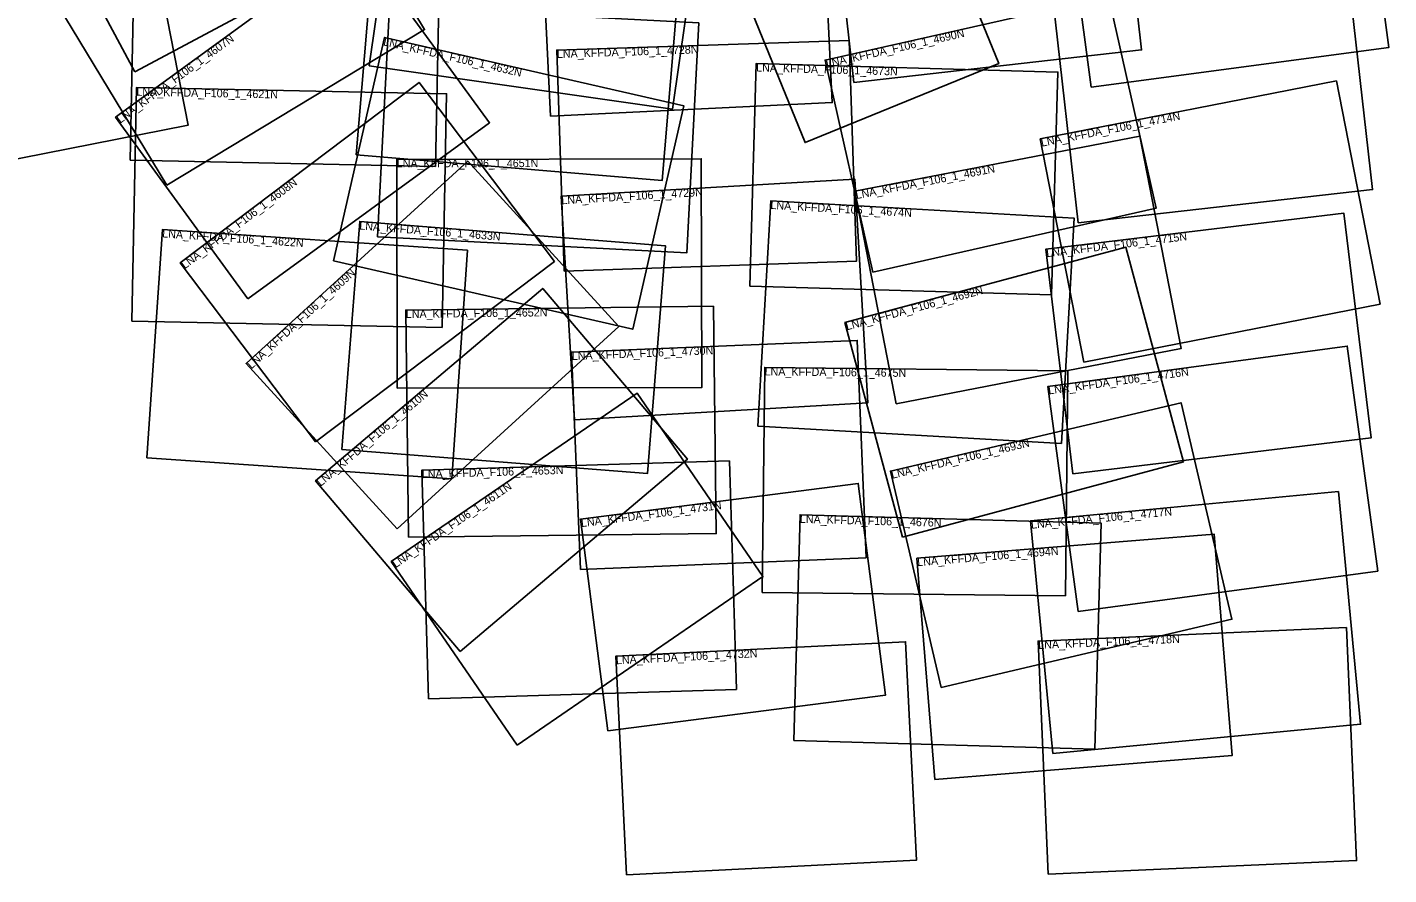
# Model space of a CAD drawing. Extents: x 436052 to 449764, y 296712 to 318265.
# Drawn here: x 441232 to 449737, y 296712 to 302007 of the extents above; entities that cross this region are included whole.
import ezdxf

# ---------------------------------------------------------------- set-up
doc = ezdxf.new("R2010")
doc.units = 0
doc.layers.add('Default', color=7, linetype='Continuous')

msp = doc.modelspace()

# ---------------------------------------------------------------- linework, layer by layer
at = {"layer": 'Default'}
for points in [[(441902.9, 301728), (441237.3, 302974.1), (442898.2, 303861.2), (443563.8, 302615.1)], [(445433.1, 302899.9), (446643.5, 303392.8), (447300.6, 301779.5), (446090.2, 301286.5)], [(447878.5, 301631.7), (447691, 303038), (449549.1, 303285.7), (449736.5, 301879.4)], [(442103, 301020.4), (441375.7, 302226.1), (442986.2, 303197.6), (443713.5, 301992)], [(446396, 301661.8), (446244.3, 303000.7), (448041.1, 303204.3), (448192.9, 301865.5)], [(443368.1, 301765.7), (443571.2, 303185.9), (445466.1, 302914.9), (445263, 301494.7)], [(444500.4, 301450.8), (444435.6, 302789.5), (446195.6, 302874.6), (446260.4, 301536)], [(440303.6, 301014.8), (440021.1, 302449.9), (441954.9, 302830.4), (442237.3, 301395.3)], [(441874.5, 301176.7), (441904, 302604.5), (443811.4, 302565.1), (443781.9, 301137.3)], [(443287.4, 301209.8), (443407.6, 302646.1), (445318.6, 302486.1), (445198.3, 301049.8)], [(442610.3, 300309.6), (441783.6, 301444.3), (443293.5, 302544.3), (444120.2, 301409.6)], [(447796.9, 300784), (447639.9, 302167.9), (449478.6, 302376.6), (449635.7, 300992.7)], [(446514.4, 300477.4), (446215.8, 301801.7), (447985.8, 302200.7), (448284.3, 300876.5)], [(443419.4, 300698.2), (443494.7, 302134.6), (445426.3, 302033.3), (445350.9, 300596.9)], [(443144.7, 300547.4), (443463.9, 301943.2), (445333.2, 301515.6), (445013.9, 300119.9)], [(444585.3, 300483.4), (444539.3, 301864), (446365.1, 301924.8), (446411.1, 300544.3)], [(445745.8, 300388.4), (445786, 301780.7), (447670.2, 301726.3), (447630, 300334)], [(447832.2, 299915.2), (447559.6, 301309.4), (449409.5, 301671.1), (449682.1, 300276.9)], [(441885.4, 300169.9), (441914.2, 301629.4), (443851.7, 301591.2), (443823, 300131.8)], [(443031.5, 299415.7), (442186.7, 300534.1), (443679.5, 301661.9), (444524.4, 300543.5)], [(446658.8, 299654.6), (446402, 300982), (448182.4, 301326.3), (448439.1, 299998.9)], [(443542.7, 298873.4), (442599.3, 299905.9), (443983.4, 301170.6), (444926.8, 300138.1)], [(443542.7, 299752), (443539.8, 301181.2), (445442.2, 301185), (445445.1, 299755.8)], [(444649.2, 299553), (444566.9, 300950.4), (446400.9, 301058.5), (446483.3, 299661.1)], [(445796, 299514.7), (445876.1, 300921.8), (447772.1, 300813.9), (447692, 299406.7)], [(447764, 299215.8), (447594.3, 300619.8), (449456.6, 300844.9), (449626.3, 299440.9)], [(441979.4, 299315.7), (442077.3, 300744), (443981.3, 300613.6), (443883.5, 299185.2)], [(443196, 299369.4), (443308.8, 300793.2), (445218.6, 300642), (445105.8, 299218.2)], [(446698.3, 298820.5), (446339.1, 300161.3), (448095.1, 300631.8), (448454.3, 299291)], [(443936.5, 298106), (443032.9, 299173.4), (444452.1, 300374.9), (445355.8, 299307.4)], [(443613.6, 298820.2), (443596.2, 300239.9), (445518.4, 300263.4), (445535.8, 298843.7)], [(444687.9, 298619.3), (444632.1, 299977.2), (446415.9, 300050.4), (446471.7, 298692.5)], [(447796.4, 298356.2), (447606.4, 299762), (449477.5, 300014.9), (449667.5, 298609)], [(445822.8, 298475), (445838.1, 299881.7), (447731.9, 299861.1), (447716.6, 298454.4)], [(444291.1, 297521.4), (443505.2, 298668.1), (445041.6, 299721.1), (445827.5, 298574.4)], [(446940.6, 297881.8), (446623.4, 299234.1), (448439.5, 299660.2), (448756.8, 298307.9)], [(443739, 297811.3), (443695.9, 299239.2), (445618.3, 299297.3), (445661.5, 297869.4)], [(444858.5, 297610.6), (444687.7, 298933.2), (446422.2, 299157.1), (446593, 297834.6)], [(447637.4, 297468.8), (447499.3, 298923.1), (449422.5, 299105.7), (449560.6, 297651.5)], [(446019.4, 297550), (446058.9, 298960.5), (447940.7, 298907.8), (447901.2, 297497.2)], [(446900.9, 297306.6), (446789.3, 298689.6), (448646.6, 298839.5), (448758.3, 297456.6)], [(447609.6, 296715.6), (447545.8, 298171.9), (449471.7, 298256.4), (449535.6, 296800.1)], [(444975.9, 296711.6), (444907.7, 298076.5), (446718.1, 298167), (446786.4, 296802.1)]]:
    msp.add_lwpolyline(points, close=True, dxfattribs=at)

# ---------------------------------------------------------------- texts
for s, rotation, p in [('LNA_KFFDA_F106_1_4607N', 36.07524, (441813.1, 301403.9)), ('LNA_KFFDA_F106_1_4632N', 347.11659, (443452.8, 301894.4)), ('LNA_KFFDA_F106_1_4690N', 12.70581, (446226.8, 301752.9)), ('LNA_KFFDA_F106_1_4728N', 1.90802, (444540.9, 301814.1)), ('LNA_KFFDA_F106_1_4673N', 358.34664, (445784.5, 301730.7)), ('LNA_KFFDA_F106_1_4621N', 358.87155, (441913.2, 301579.4)), ('LNA_KFFDA_F106_1_4714N', 11.0633, (447569.2, 301260.3)), ('LNA_KFFDA_F106_1_4651N', 0.11536, (443539.9, 301131.2)), ('LNA_KFFDA_F106_1_4691N', 10.94492, (446411.5, 300933)), ('LNA_KFFDA_F106_1_4608N', 37.06901, (442216.8, 300494.2)), ('LNA_KFFDA_F106_1_4729N', 3.37388, (444569.8, 300900.5)), ('LNA_KFFDA_F106_1_4674N', 356.74103, (445873.3, 300871.9)), ('LNA_KFFDA_F106_1_4622N', 356.08018, (442073.9, 300694.1)), ('LNA_KFFDA_F106_1_4633N', 355.47307, (443304.8, 300743.4)), ('LNA_KFFDA_F106_1_4715N', 6.89191, (447600.3, 300570.1)), ('LNA_KFFDA_F106_1_4609N', 42.41934, (442633, 299868.9)), ('LNA_KFFDA_F106_1_4692N', 14.99859, (446352.1, 300113)), ('LNA_KFFDA_F106_1_4652N', 0.70223, (443596.8, 300189.9)), ('LNA_KFFDA_F106_1_4730N', 2.35124, (444634.2, 299927.2)), ('LNA_KFFDA_F106_1_4675N', 359.37727, (445837.6, 299831.7)), ('LNA_KFFDA_F106_1_4716N', 7.69655, (447613.1, 299712.5)), ('LNA_KFFDA_F106_1_4610N', 40.24929, (443065.2, 299135.3)), ('LNA_KFFDA_F106_1_4693N', 13.20457, (446634.8, 299185.4)), ('LNA_KFFDA_F106_1_4653N', 1.73187, (443697.4, 299189.2)), ('LNA_KFFDA_F106_1_4611N', 34.42561, (443533.5, 298626.8)), ('LNA_KFFDA_F106_1_4731N', 7.35603, (444694.1, 298883.6)), ('LNA_KFFDA_F106_1_4676N', 358.39521, (446057.5, 298910.5)), ('LNA_KFFDA_F106_1_4717N', 5.42469, (447504, 298873.3)), ('LNA_KFFDA_F106_1_4694N', 4.61659, (446793.3, 298639.7)), ('LNA_KFFDA_F106_1_4718N', 2.51044, (447548, 298122)), ('LNA_KFFDA_F106_1_4732N', 2.86318, (444910.2, 298026.6))]:
    msp.add_text(s, height=50, rotation=rotation, dxfattribs=at).set_placement(p)

doc.saveas('drawing.dxf')
